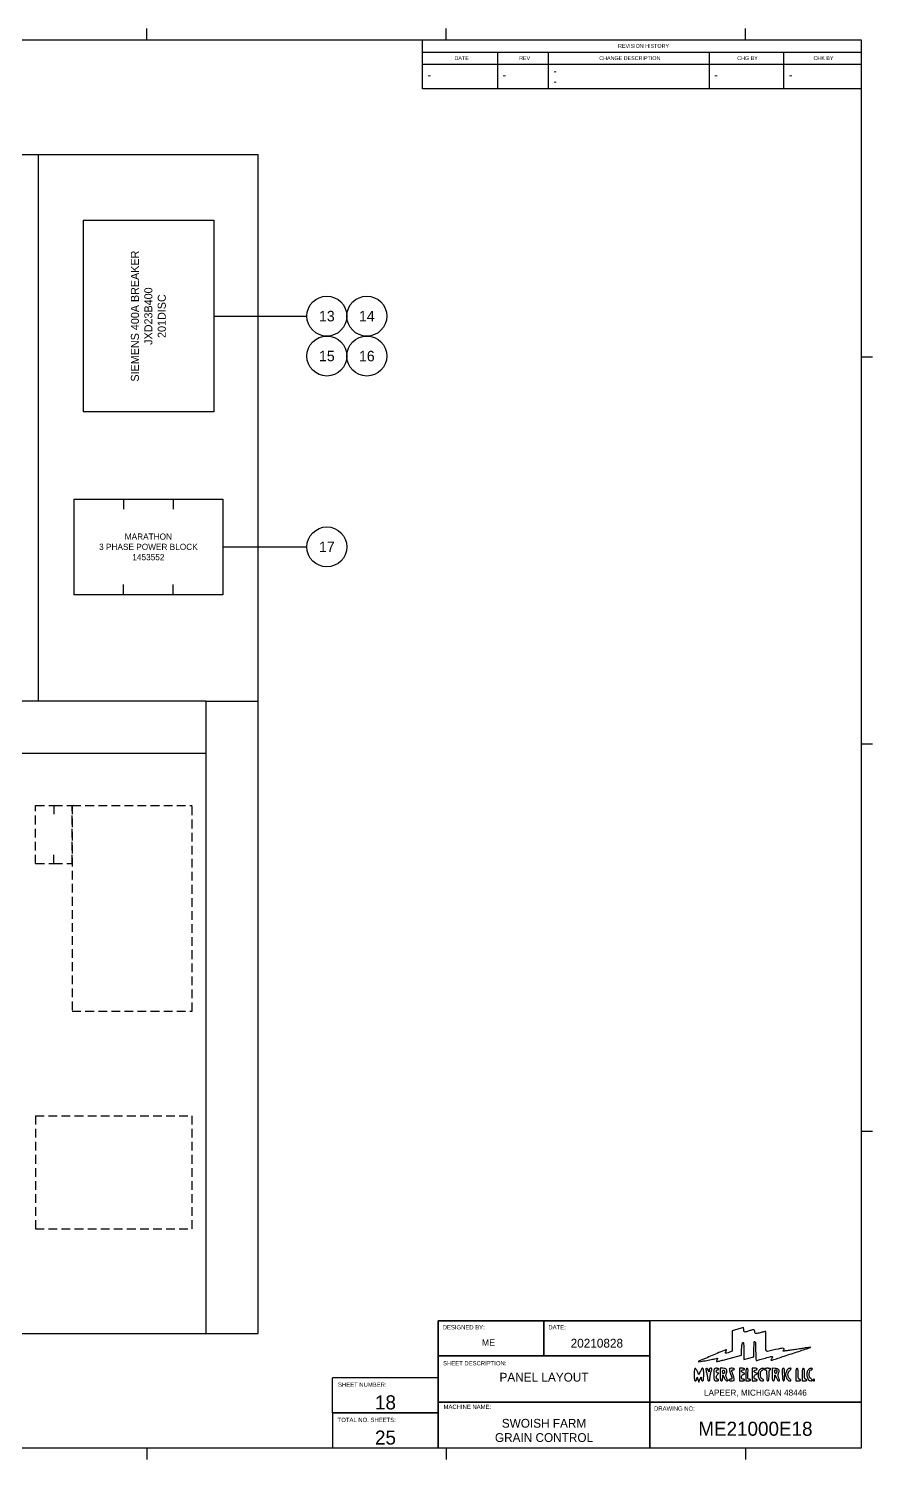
# Model space of a CAD drawing. Header units: inches. Extents: x 10 to 136, y 4 to 86.
# Drawn here: x 88.1 to 136.5, y 3.9 to 86 of the extents above; entities that cross this region are included whole.
import ezdxf
from ezdxf.enums import TextEntityAlignment as Align

# ---------------------------------------------------------------- set-up
doc = ezdxf.new("R2010")
doc.units = ezdxf.units.IN
doc.header["$MEASUREMENT"] = 0
doc.linetypes.add('DASHED', pattern=[0.75, 0.5, -0.25])
for name, color, linetype in [('ATTRIBUTE', 3, 'Continuous'), ('SUBPANEL', 7, 'Continuous'), ('TITLE BLOCK', 8, 'Continuous')]:
    doc.layers.add(name, color=color, linetype=linetype)
doc.styles.add('Text Style48', font='arial.ttf')
doc.styles.add('Title Block', font='arial.ttf')
doc.dimstyles.get("Standard").update_dxf_attribs({"dimtxt": 0.18, "dimasz": 0.18, "dimexe": 0.18, "dimexo": 0.0625, "dimgap": 0.09, "dimtad": 0, "dimtih": 1, "dimtoh": 1, "dimdec": 4, "dimzin": 0, "dimdsep": 46, "dimtxsty": 'Standard', "dimcen": 0.09, "dimadec": 0, "dimazin": 0, "dimtfac": 1, "dimtdec": 4, "dimtofl": 0, "dimtmove": 0, "dimatfit": 3, "dimfxl": 1, "dimtolj": 1, "dimtzin": 0, "dimarcsym": 0})

# ---------------------------------------------------------------- blocks, each defined once
blk = doc.blocks.new('*U15')
for points in [[(32.054, -20.144), (31.965, -20.168), (31.965, -20.327), (31.965, -20.486), (31.923, -20.504, -0.011575), (31.883, -20.519, -0.123232), (31.867, -20.521, -0.429207), (31.861, -20.514, -0.075017), (31.868, -20.496, 0.016852), (31.873, -20.486, 0.025956), (31.876, -20.477, 0.023649), (31.878, -20.469, 0.279589), (31.877, -20.467, 0.284075), (31.868, -20.465, 0.000271), (31.655, -20.556, 0.000261), (31.442, -20.646, 0.53109), (31.441, -20.652, 0.246522), (31.448, -20.654, 0.00061), (31.546, -20.636, 0.004193), (31.64, -20.618, 0.007465), (31.717, -20.601, -0.015975), (31.734, -20.598, -0.282061), (31.739, -20.6, -0.273563), (31.739, -20.605, -0.015249), (31.732, -20.62, 0.017165), (31.727, -20.631, 0.026009), (31.723, -20.64, 0.023795), (31.721, -20.647, 0.264845), (31.722, -20.65, 0.252928), (31.726, -20.651, 0.000628), (31.781, -20.638, 0.003645), (31.845, -20.622, 0.002235), (31.919, -20.603), (32.112, -20.552), (32.115, -20.455, -0.010367), (32.118, -20.412, -0.026178), (32.122, -20.381, -0.031698), (32.127, -20.36, -0.239908), (32.134, -20.352, -0.419857), (32.142, -20.356, -0.045779), (32.146, -20.378, -0.024307), (32.149, -20.416, -0.005069), (32.15, -20.483), (32.15, -20.618), (32.226, -20.596), (32.303, -20.575), (32.307, -20.456, -0.006157), (32.312, -20.343, -0.658537), (32.322, -20.339, -0.186335), (32.333, -20.365, -0.005262), (32.334, -20.485, 0.005914), (32.335, -20.541, 0.009837), (32.337, -20.589, 0.003836), (32.34, -20.629, 0.391449), (32.343, -20.632, 0.061218), (32.35, -20.631, 0.00131), (32.382, -20.623, 0.002999), (32.42, -20.613, 0.002016), (32.463, -20.601, -0.003186), (32.559, -20.576, -0.067949), (32.588, -20.572, -0.478278), (32.595, -20.581, -0.088254), (32.586, -20.603, 0.012281), (32.576, -20.619, 0.091596), (32.573, -20.627, 0.398502), (32.575, -20.63, 0.138134), (32.581, -20.63, -0.003563), (32.594, -20.626, -0.00004), (32.681, -20.598, -0.000124), (32.78, -20.565, -0.000081), (32.896, -20.527, 0.001179), (33.01, -20.49, 0.001986), (33.105, -20.458, 0.000178), (33.19, -20.429, 0.555583), (33.19, -20.428, 0.236023), (33.187, -20.427, 0.000327), (33.126, -20.435, 0.002563), (33.057, -20.446, 0.001565), (32.976, -20.459, -0.003318), (32.894, -20.471, -0.005578), (32.826, -20.48, -0.001265), (32.767, -20.488, -0.449485), (32.764, -20.485, -0.11724), (32.765, -20.481, -0.028143), (32.768, -20.475, -0.027379), (32.773, -20.469, -0.024139), (32.779, -20.463, 0.467866), (32.777, -20.449, 0.180834), (32.756, -20.443, 0.025752), (32.684, -20.455, 0.002782), (32.521, -20.491, -0.190393), (32.506, -20.489, -0.219476), (32.497, -20.476, -0.042404), (32.494, -20.444, -0.002122), (32.494, -20.337, 0.001799), (32.493, -20.276, 0.003005), (32.493, -20.224, 0.000364), (32.492, -20.179, 0.422075), (32.491, -20.178, 0.051145), (32.488, -20.178, 0.000352), (32.469, -20.183, 0.00137), (32.446, -20.189, 0.000875), (32.42, -20.196, -0.007336), (32.36, -20.211, -0.089549), (32.337, -20.212, -0.269745), (32.326, -20.204, -0.098452), (32.322, -20.184, 0.096414), (32.318, -20.163, 0.269666), (32.307, -20.155, 0.097854), (32.284, -20.156, 0.009273), (32.231, -20.171, -0.006091), (32.178, -20.187, -0.11754), (32.161, -20.187, -0.279731), (32.152, -20.179, -0.043108), (32.147, -20.155), (32.144, -20.12)], [(31.376, -20.853, 0.007316), (31.376, -20.903, 0.03703), (31.379, -20.931, 0.08138), (31.385, -20.946, 0.273713), (31.393, -20.951, 0.168316), (31.4, -20.949, 0.08124), (31.407, -20.942, 0.064959), (31.412, -20.931, 0.046944), (31.415, -20.918, -0.004779), (31.419, -20.895, -0.516008), (31.421, -20.894, -0.198593), (31.424, -20.897, -0.002061), (31.433, -20.927), (31.446, -20.97), (31.465, -20.927, -0.002235), (31.478, -20.897, -0.18041), (31.482, -20.894, -0.528171), (31.484, -20.895, -0.006158), (31.485, -20.918, 0.041084), (31.487, -20.932, 0.082191), (31.491, -20.943, 0.115162), (31.497, -20.949, 0.148642), (31.505, -20.951, 0.258593), (31.514, -20.946, 0.093584), (31.519, -20.932, 0.039364), (31.522, -20.905, 0.006994), (31.523, -20.853, 0.013793), (31.521, -20.779, 0.202366), (31.51, -20.756, 0.473475), (31.494, -20.759, 0.029852), (31.47, -20.807), (31.448, -20.859), (31.425, -20.807, 0.025807), (31.401, -20.761, 0.482182), (31.387, -20.759, 0.196031), (31.377, -20.78, 0.011101)], [(31.567, -20.819, -0.011228), (31.574, -20.847, -0.010219), (31.579, -20.875, -0.010287), (31.583, -20.9, -0.032245), (31.584, -20.918, 0.039687), (31.586, -20.932, 0.085127), (31.589, -20.943, 0.122098), (31.595, -20.949, 0.146572), (31.603, -20.951, 0.173501), (31.611, -20.948, 0.129272), (31.617, -20.94, 0.071071), (31.62, -20.926, 0.021401), (31.621, -20.904, -0.029143), (31.623, -20.882, -0.015863), (31.627, -20.855, -0.015759), (31.632, -20.828, -0.024047), (31.639, -20.806, 0.006971), (31.65, -20.774, 0.108397), (31.651, -20.762, 0.306008), (31.646, -20.757, 0.065683), (31.633, -20.755, 0.079521), (31.622, -20.757, 0.130985), (31.615, -20.762, 0.118265), (31.61, -20.77, 0.05793), (31.608, -20.783), (31.607, -20.81), (31.594, -20.783, 0.041935), (31.588, -20.772, 0.047128), (31.58, -20.763, 0.052891), (31.572, -20.757, 0.139403), (31.565, -20.755, 0.270303), (31.559, -20.759, 0.136249), (31.557, -20.768, 0.049563), (31.559, -20.786, 0.008812)], [(31.681, -20.795, 0.020019), (31.679, -20.815, 0.008766), (31.679, -20.841, 0.008659), (31.679, -20.868, 0.011456), (31.681, -20.894, 0.012553), (31.684, -20.929, 0.119947), (31.69, -20.943, 0.198295), (31.7, -20.95, 0.045204), (31.721, -20.951, 0.032751), (31.735, -20.951, 0.050337), (31.746, -20.948, 0.065043), (31.754, -20.944, 0.249719), (31.757, -20.939, 0.148195), (31.755, -20.934, 0.098894), (31.751, -20.93, 0.082425), (31.745, -20.928, 0.064853), (31.738, -20.927, -0.299278), (31.724, -20.918, -0.111821), (31.72, -20.894, -0.087579), (31.726, -20.866, -0.134363), (31.741, -20.846, 0.005777), (31.755, -20.835, 0.22845), (31.757, -20.832, 0.395521), (31.755, -20.83, 0.011517), (31.741, -20.829, -0.224035), (31.726, -20.822, -0.153467), (31.72, -20.804, -0.166632), (31.724, -20.787, -0.247969), (31.738, -20.779, 0.064853), (31.745, -20.779, 0.082425), (31.751, -20.776, 0.098894), (31.755, -20.772, 0.148195), (31.757, -20.767, 0.249255), (31.754, -20.762, 0.065248), (31.746, -20.758, 0.050468), (31.735, -20.756, 0.032852), (31.721, -20.755, 0.039619), (31.701, -20.756, 0.15851), (31.691, -20.762, 0.139501), (31.685, -20.773, 0.028245)], [(31.781, -20.853, 0.006994), (31.782, -20.905, 0.039364), (31.785, -20.932, 0.093584), (31.79, -20.946, 0.258593), (31.8, -20.951, 0.171382), (31.808, -20.949, 0.12597), (31.814, -20.941, 0.071752), (31.817, -20.927, 0.023085), (31.819, -20.905), (31.819, -20.859), (31.843, -20.905, 0.029092), (31.854, -20.923, 0.036571), (31.866, -20.938, 0.03977), (31.877, -20.948, 0.167418), (31.886, -20.951, 0.107056), (31.895, -20.95, 0.307114), (31.898, -20.945, 0.098199), (31.895, -20.935, 0.009507), (31.884, -20.912, -0.028488), (31.874, -20.89, -0.074064), (31.87, -20.872, -0.074591), (31.872, -20.855, -0.029202), (31.879, -20.832, 0.067378), (31.886, -20.797, 0.179306), (31.879, -20.774, 0.173835), (31.859, -20.759, 0.062714), (31.823, -20.755), (31.781, -20.755)], [(31.849, -20.81, -0.063462), (31.848, -20.819, -0.063483), (31.844, -20.828, -0.069477), (31.839, -20.834, -0.116646), (31.833, -20.838, -0.186684), (31.827, -20.838, -0.16323), (31.822, -20.833, -0.092267), (31.819, -20.824, -0.034783), (31.818, -20.81, -0.034783), (31.819, -20.797, -0.092267), (31.822, -20.787, -0.16323), (31.827, -20.783, -0.186684), (31.833, -20.783, -0.116646), (31.839, -20.786, -0.069477), (31.844, -20.793, -0.063483), (31.848, -20.801, -0.063462)], [(31.924, -20.764, 0.185345), (31.923, -20.771, 0.012116), (31.927, -20.791, 0.016298), (31.933, -20.814, 0.011366), (31.942, -20.841, -0.004936), (31.961, -20.896, -0.082876), (31.964, -20.915, -0.305016), (31.958, -20.924, -0.093948), (31.941, -20.927, 0.048028), (31.931, -20.928, 0.068025), (31.923, -20.93, 0.088204), (31.918, -20.934, 0.191087), (31.916, -20.939, 0.277684), (31.919, -20.944, 0.052312), (31.929, -20.948, 0.042582), (31.943, -20.951, 0.027026), (31.959, -20.951, 0.060806), (31.989, -20.948, 0.293992), (32, -20.936, 0.120504), (31.999, -20.912, 0.008947), (31.978, -20.849, -0.003873), (31.963, -20.803, -0.079133), (31.961, -20.788, -0.31512), (31.965, -20.782, -0.087652), (31.978, -20.779, 0.04941), (31.988, -20.779, 0.069405), (31.995, -20.776, 0.089576), (32, -20.772, 0.186826), (32.002, -20.767, 0.359992), (31.995, -20.758, 0.038107), (31.966, -20.755, 0.037892), (31.937, -20.756, 0.229395)], [(32.082, -20.853), (32.082, -20.951), (32.122, -20.951, 0.029145), (32.137, -20.951, 0.045523), (32.15, -20.948, 0.057272), (32.159, -20.944, 0.26699), (32.162, -20.939, 0.191087), (32.16, -20.934, 0.088204), (32.155, -20.93, 0.068025), (32.147, -20.928, 0.048028), (32.137, -20.927, -0.22988), (32.119, -20.918, -0.177271), (32.112, -20.897, -0.131929), (32.12, -20.87, -0.130712), (32.14, -20.852), (32.167, -20.837), (32.14, -20.827, -0.104724), (32.121, -20.815, -0.188258), (32.113, -20.799, -0.257133), (32.12, -20.785, -0.155961), (32.137, -20.779, 0.048028), (32.147, -20.779, 0.068025), (32.155, -20.776, 0.088204), (32.16, -20.772, 0.191087), (32.162, -20.767, 0.266956), (32.159, -20.762, 0.057262), (32.15, -20.758, 0.04552), (32.137, -20.756, 0.029145), (32.122, -20.755), (32.082, -20.755)], [(32.18, -20.853), (32.18, -20.951), (32.213, -20.951, 0.034237), (32.227, -20.951, 0.039166), (32.239, -20.948, 0.042873), (32.249, -20.944, 0.138974), (32.254, -20.939, 0.21303), (32.255, -20.935, 0.177792), (32.252, -20.93, 0.099774), (32.245, -20.928, 0.045834), (32.235, -20.927, -0.117317), (32.221, -20.923, -0.215978), (32.214, -20.914, -0.069512), (32.211, -20.894, -0.005651), (32.213, -20.841, 0.00763), (32.215, -20.795, 0.04558), (32.213, -20.772, 0.116497), (32.208, -20.759, 0.240237), (32.199, -20.755, 0.258373), (32.19, -20.76, 0.093426), (32.184, -20.774, 0.039346), (32.181, -20.802, 0.006998)], [(32.279, -20.853), (32.279, -20.951), (32.319, -20.951, 0.029145), (32.334, -20.951, 0.045523), (32.347, -20.948, 0.057272), (32.356, -20.944, 0.26699), (32.359, -20.939, 0.191087), (32.357, -20.934, 0.088204), (32.351, -20.93, 0.068025), (32.343, -20.928, 0.048028), (32.334, -20.927, -0.22988), (32.316, -20.918, -0.177271), (32.309, -20.897, -0.131929), (32.317, -20.87, -0.130712), (32.337, -20.852), (32.364, -20.837), (32.337, -20.827, -0.073774), (32.317, -20.817, -0.21909), (32.31, -20.804, -0.256412), (32.316, -20.791, -0.092814), (32.334, -20.783, 0.062734), (32.355, -20.775, 0.412254), (32.357, -20.765, 0.231771), (32.346, -20.757, 0.040045), (32.319, -20.755), (32.279, -20.755)], [(32.395, -20.779, 0.157965), (32.373, -20.824, 0.093693), (32.375, -20.883, 0.104867), (32.397, -20.933, 0.238867), (32.433, -20.951, 0.067597), (32.45, -20.949, 0.342889), (32.456, -20.942, 0.213846), (32.451, -20.931, 0.037361), (32.432, -20.917, -0.080305), (32.421, -20.907, -0.081907), (32.413, -20.894, -0.063489), (32.409, -20.877, -0.027883), (32.408, -20.853, -0.027883), (32.409, -20.829, -0.063489), (32.413, -20.812, -0.081907), (32.421, -20.799, -0.080305), (32.432, -20.789, 0.025323), (32.442, -20.782, 0.03201), (32.45, -20.775, 0.033519), (32.455, -20.769, 0.163755), (32.457, -20.764, 0.339728), (32.451, -20.756, 0.126675), (32.435, -20.756, 0.075222), (32.414, -20.765, 0.060543)], [(32.469, -20.767, 0.148195), (32.471, -20.772, 0.098894), (32.475, -20.776, 0.082425), (32.481, -20.779, 0.064853), (32.488, -20.779, -0.241448), (32.497, -20.784, -0.103378), (32.502, -20.797, -0.044348), (32.505, -20.821, -0.008455), (32.506, -20.865, 0.008455), (32.507, -20.91, 0.044348), (32.51, -20.934, 0.103378), (32.515, -20.947, 0.241448), (32.524, -20.951, 0.241448), (32.533, -20.947, 0.103378), (32.539, -20.934, 0.044348), (32.542, -20.91, 0.008455), (32.543, -20.865, -0.01259), (32.544, -20.832, -0.022889), (32.546, -20.804, -0.020168), (32.55, -20.783, -0.350432), (32.555, -20.779, 0.099038), (32.56, -20.779, 0.097945), (32.564, -20.776, 0.097945), (32.566, -20.772, 0.099038), (32.567, -20.767, 0.295869), (32.564, -20.762, 0.04382), (32.553, -20.758, 0.037669), (32.537, -20.756, 0.023598), (32.518, -20.755, 0.023598), (32.499, -20.756, 0.037669), (32.484, -20.758, 0.04382), (32.472, -20.762, 0.295869)], [(32.592, -20.852, 0.00721), (32.593, -20.903, 0.036993), (32.596, -20.931, 0.081942), (32.601, -20.946, 0.273266), (32.61, -20.951, 0.189289), (32.618, -20.948, 0.095755), (32.624, -20.94, 0.061849), (32.629, -20.925, 0.026537), (32.631, -20.905), (32.635, -20.859), (32.659, -20.905, 0.032145), (32.682, -20.944, 0.245611), (32.7, -20.953, 0.484084), (32.708, -20.943, 0.042423), (32.696, -20.906, -0.020374), (32.687, -20.881, -0.065919), (32.684, -20.863, -0.085082), (32.685, -20.848, -0.050766), (32.692, -20.831, 0.105404), (32.7, -20.803, 0.180604), (32.694, -20.781, 0.147367), (32.672, -20.765, 0.064415), (32.637, -20.757), (32.592, -20.753)], [(32.664, -20.807, -0.041303), (32.661, -20.818, -0.056112), (32.657, -20.827, -0.069458), (32.652, -20.833, -0.193098), (32.647, -20.835, -0.193098), (32.642, -20.833, -0.069458), (32.637, -20.827, -0.056112), (32.633, -20.818, -0.041303), (32.631, -20.807, -0.04615), (32.63, -20.795, -0.12236), (32.633, -20.786, -0.161672), (32.639, -20.781, -0.100145), (32.647, -20.779, -0.100145), (32.656, -20.781, -0.161672), (32.662, -20.786, -0.12236), (32.664, -20.795, -0.04615)], [(32.75, -20.853, 0.008462), (32.752, -20.9, 0.032832), (32.756, -20.929, 0.057973), (32.762, -20.946, 0.291159), (32.77, -20.951, 0.293716), (32.778, -20.946, 0.065472), (32.783, -20.93, 0.03385), (32.786, -20.902, 0.007802), (32.787, -20.853, 0.006304), (32.786, -20.799, 0.045192), (32.783, -20.773, 0.124489), (32.777, -20.76, 0.220503), (32.766, -20.755, 0.218721), (32.756, -20.76, 0.136927), (32.75, -20.772, 0.046094), (32.748, -20.798, 0.005761)], [(32.843, -20.764, 0.094659), (32.828, -20.779, 0.041125), (32.814, -20.803, 0.040818), (32.804, -20.829, 0.069353), (32.801, -20.853, 0.081353), (32.806, -20.885, 0.058894), (32.822, -20.918, 0.062991), (32.842, -20.943, 0.192104), (32.863, -20.951, 0.039041), (32.881, -20.95, 0.371636), (32.885, -20.945, 0.182794), (32.882, -20.935, 0.013412), (32.862, -20.915, -0.061571), (32.853, -20.902, -0.039751), (32.845, -20.886, -0.039427), (32.84, -20.869, -0.055778), (32.838, -20.853, -0.055778), (32.84, -20.837, -0.039427), (32.845, -20.82, -0.039751), (32.853, -20.804, -0.061571), (32.862, -20.792, 0.01161), (32.872, -20.782, 0.016057), (32.88, -20.773, 0.012597), (32.886, -20.765, 0.157369), (32.887, -20.761, 0.356709), (32.883, -20.756, 0.068557), (32.871, -20.755, 0.056583), (32.855, -20.758, 0.072396)], [(32.961, -20.853), (32.961, -20.951), (32.997, -20.951, 0.031626), (33.012, -20.951, 0.048861), (33.023, -20.948, 0.06271), (33.032, -20.944, 0.254951), (33.034, -20.939, 0.148195), (33.033, -20.934, 0.098894), (33.029, -20.93, 0.082425), (33.023, -20.928, 0.064853), (33.016, -20.927, -0.241448), (33.007, -20.922, -0.103378), (33.001, -20.909, -0.044348), (32.998, -20.885, -0.008455), (32.997, -20.841, 0.008455), (32.997, -20.796, 0.044348), (32.994, -20.772, 0.103378), (32.988, -20.76, 0.241448), (32.979, -20.755, 0.258593), (32.97, -20.76, 0.093584), (32.964, -20.774, 0.039364), (32.961, -20.802, 0.006994)], [(33.059, -20.853), (33.059, -20.951), (33.096, -20.951, 0.031626), (33.11, -20.951, 0.048861), (33.122, -20.948, 0.06271), (33.13, -20.944, 0.254951), (33.133, -20.939, 0.148195), (33.131, -20.934, 0.098894), (33.127, -20.93, 0.082425), (33.121, -20.928, 0.064853), (33.114, -20.927, -0.241448), (33.105, -20.922, -0.103378), (33.099, -20.909, -0.044348), (33.096, -20.885, -0.008455), (33.096, -20.841, 0.008455), (33.095, -20.796, 0.044348), (33.092, -20.772, 0.103378), (33.086, -20.76, 0.241448), (33.077, -20.755, 0.258593), (33.068, -20.76, 0.093584), (33.063, -20.774, 0.039364), (33.06, -20.802, 0.006994)], [(33.152, -20.782, 0.126643), (33.134, -20.83, 0.08921), (33.138, -20.888, 0.103093), (33.16, -20.935, 0.231798), (33.195, -20.951, 0.067597), (33.212, -20.949, 0.342889), (33.218, -20.942, 0.213846), (33.213, -20.931, 0.037361), (33.194, -20.917, -0.194574), (33.173, -20.889, -0.074599), (33.169, -20.84, -0.083057), (33.179, -20.795, -0.305325), (33.201, -20.779, 0.070083), (33.208, -20.779, 0.085896), (33.214, -20.776, 0.100138), (33.217, -20.772, 0.138107), (33.219, -20.767, 0.324907), (33.211, -20.757, 0.134586), (33.192, -20.756, 0.087499), (33.169, -20.765, 0.097748)], [(33.231, -20.939, 0.099038), (33.232, -20.944, 0.097945), (33.234, -20.948, 0.097945), (33.238, -20.951, 0.099038), (33.243, -20.951, 0.099038), (33.248, -20.951, 0.097945), (33.252, -20.948, 0.097945), (33.255, -20.944, 0.099038), (33.255, -20.939, 0.099038), (33.255, -20.934, 0.097945), (33.252, -20.93, 0.097945), (33.248, -20.928, 0.099038), (33.243, -20.927, 0.099038), (33.238, -20.928, 0.097945), (33.234, -20.93, 0.097945), (33.232, -20.934, 0.099038)]]:
    blk.add_lwpolyline(points, format="xyb", close=True)
at = {"layer": 'TITLE BLOCK'}
for p, q in [((0, 0), (33.98, 0)), ((22.827, 0), (22.827, 0.176)), ((27.131, -0.763), (27.131, 0)), ((27.503, 0), (27.503, 0.176)), ((32.178, 0), (32.178, 0.176)), ((33.98, 0), (33.98, -22.002)), ((27.131, -0.19), (28.303, -0.19)), ((27.136, 0), (33.98, 0)), ((28.303, -0.19), (28.303, -0.38)), ((28.303, -0.19), (29.095, -0.19)), ((28.303, -0.19), (28.303, -0.38)), ((29.095, -0.19), (29.095, -0.38)), ((29.095, -0.19), (31.608, -0.19)), ((29.095, -0.19), (29.095, -0.38)), ((31.608, -0.19), (31.608, -0.38)), ((31.608, -0.19), (32.77, -0.19)), ((31.608, -0.19), (31.608, -0.38)), ((32.77, -0.19), (32.77, -0.38)), ((32.77, -0.19), (33.98, -0.19)), ((32.77, -0.19), (32.77, -0.38)), ((33.98, 0), (33.98, -0.763)), ((27.131, -0.38), (28.303, -0.38)), ((28.303, -0.38), (28.303, -0.763)), ((28.303, -0.38), (29.095, -0.38)), ((28.303, -0.38), (28.303, -0.763)), ((29.095, -0.38), (29.095, -0.763)), ((29.095, -0.38), (31.608, -0.38)), ((29.095, -0.38), (29.095, -0.763)), ((31.608, -0.38), (31.608, -0.763)), ((31.608, -0.38), (32.77, -0.38)), ((31.608, -0.38), (31.608, -0.763)), ((32.77, -0.38), (32.77, -0.763)), ((32.77, -0.38), (33.98, -0.38)), ((32.77, -0.38), (32.77, -0.763)), ((33.98, -0.763), (27.131, -0.763)), ((33.98, -4.951), (34.156, -4.951)), ((33.98, -11.001), (34.156, -11.001)), ((33.98, -17.052), (34.156, -17.052)), ((33.98, -20.012), (30.68, -20.012)), ((27.379, -20.902), (25.729, -20.902)), ((25.729, -21.452), (25.729, -20.902)), ((25.729, -21.452), (25.729, -22.002)), ((33.98, -22.002), (0, -22.002)), ((22.827, -22.002), (22.827, -22.178)), ((27.503, -22.002), (27.503, -22.178)), ((32.178, -22.002), (32.178, -22.178))]:
    blk.add_line(p, q, dxfattribs=at)
at = {"layer": 'TITLE BLOCK', "linetype": 'Continuous', "lineweight": 35}
for p, q in [((27.379, -22.002), (27.379, -20.012)), ((27.379, -20.012), (30.68, -20.012)), ((29.029, -20.012), (29.029, -20.562)), ((30.68, -22.002), (30.68, -20.012)), ((27.379, -20.562), (30.68, -20.562)), ((25.729, -21.452), (27.379, -21.452)), ((27.379, -21.282), (30.68, -21.282)), ((30.68, -21.282), (33.98, -21.282))]:
    blk.add_line(p, q, dxfattribs=at)
blk.add_text('LAPEER, MICHIGAN 48446', height=0.09563).set_placement((32.33, -21.136), align=Align.MIDDLE_CENTER)
at = {"layer": 'ATTRIBUTE'}
for p in [(27.212, -0.61), (28.384, -0.61), (29.176, -0.546), (29.176, -0.71), (31.689, -0.61), (32.851, -0.61)]:
    blk.add_text('-', height=0.125, dxfattribs=at).set_placement(p)
blk.add_text('ME', height=0.1031, dxfattribs=at).set_placement((28.162, -20.352), align=Align.MIDDLE_CENTER)
for tag, height, p in [('DESDATE', 0.138, (29.855, -20.363)), ('DESCRIPTION1', 0.138, (29.029, -20.894)), ('SHEET', 0.22, (26.554, -21.287)), ('DESCRIPTION2', 0.138, (29.029, -21.117)), ('MACHNAME1', 0.138, (29.029, -21.614)), ('DRAWINGNUM', 0.22, (32.33, -21.7)), ('MACHNAME2', 0.138, (29.029, -21.837))]:
    blk.add_attdef(tag, text='', height=height, dxfattribs=at).set_placement(p, align=Align.MIDDLE)
blk.add_attdef('TOTAL', text='', height=0.22, dxfattribs=at).set_placement((26.554, -21.837), align=Align.MIDDLE_CENTER)
at = {"layer": 'TITLE BLOCK'}
for s, insert, char_height, attachment_point, style in [('REVISION HISTORY', (30.185, -0.126), 0.06, 7, 'Text Style48'), ('DATE', (27.632, -0.315), 0.06, 7, 'Text Style48'), ('REV', (28.641, -0.315), 0.06, 7, 'Text Style48'), ('CHANGE DESCRIPTION', (29.892, -0.316), 0.06, 7, 'Text Style48'), ('CHG BY', (32.046, -0.316), 0.06, 7, 'Text Style48'), ('CHK BY', (33.237, -0.316), 0.06, 7, 'Text Style48'), ('DESIGNED BY:', (27.448, -20.081), 0.06601, 1, 'Title Block'), ('DATE:', (29.098, -20.081), 0.066, 1, 'Title Block'), ('SHEET DESCRIPTION:', (27.454, -20.643), 0.06601, 1, 'Title Block'), ('SHEET NUMBER:', (25.813, -20.978), 0.06601, 1, 'Title Block'), ('MACHINE NAME:', (27.461, -21.324), 0.06601, 1, 'Title Block'), ('TOTAL NO. SHEETS:', (25.808, -21.528), 0.06601, 1, 'Title Block')]:
    blk.add_mtext(s, dxfattribs=dict(at, insert=insert, char_height=char_height, attachment_point=attachment_point, style=style))
at = {"layer": 'TITLE BLOCK', "insert": (30.748, -21.351), "char_height": 0.06601, "width": 0.63532, "attachment_point": 1, "style": 'Title Block'}
blk.add_mtext('DRAWING NO:', dxfattribs=at)
blk = doc.blocks.new('PANEL')
at = {"layer": 'SUBPANEL'}
for p, q in [((0, -67.6875), (0, 0)), ((0, 0), (55.6875, 0)), ((55.6875, -67.6875), (55.6875, 0)), ((0, -67.6875), (55.6875, -67.6875))]:
    blk.add_line(p, q, dxfattribs=at)
blk = doc.blocks.new('POWER_BLOCK')
for p, q in [((0, 2.75), (8.54, 2.75)), ((0, 2.75), (0, -2.75)), ((2.85, 2.75), (2.85, 2.159)), ((5.7, 2.75), (5.7, 2.159)), ((8.54, 2.75), (8.54, -2.75)), ((2.85, -2.75), (2.85, -2.159)), ((5.7, -2.75), (5.7, -2.159)), ((8.54, -2.75), (0, -2.75))]:
    blk.add_line(p, q)
blk = doc.blocks.new('SIEMENS_DISCONNECT_BREAKER')
for p, q in [((0, 5.5), (7.5, 5.5)), ((0, 5.5), (0, -5.5)), ((7.5, 5.5), (7.5, -5.5)), ((7.5, -5.5), (0, -5.5))]:
    blk.add_line(p, q)

msp = doc.modelspace()

# ---------------------------------------------------------------- linework, layer by layer
for p, q in [((88.629, 47.413), (88.629, 78.79)), ((98.231, 47.413), (48.544, 47.413)), ((98.231, 47.413), (98.231, 11.103)), ((98.231, 47.413), (101.231, 47.413)), ((48.544, 44.413), (98.231, 44.413))]:
    msp.add_line(p, q)
at = {"linetype": 'DASHED'}
for p, q in [((88.46, 38.083), (88.46, 41.413)), ((88.46, 41.413), (89.51, 41.413)), ((89.51, 41.413), (90.56, 41.413)), ((89.51, 41.413), (89.51, 40.816)), ((90.56, 41.413), (90.56, 29.603)), ((90.56, 41.413), (97.45, 41.413)), ((90.56, 38.083), (90.56, 41.413)), ((97.45, 29.603), (97.45, 41.413)), ((89.51, 38.083), (89.51, 38.679)), ((88.46, 38.083), (89.51, 38.083)), ((89.51, 38.083), (90.56, 38.083)), ((90.56, 29.603), (97.45, 29.603)), ((88.45, 23.603), (88.45, 17.103)), ((88.45, 23.603), (97.45, 23.603)), ((97.45, 17.103), (97.45, 23.603)), ((88.45, 17.103), (97.45, 17.103))]:
    msp.add_line(p, q, dxfattribs=at)
at = {"linetype": 'Continuous'}
for centre in [(105.168, 69.512), (107.462, 69.512), (105.168, 67.218), (107.462, 67.218), (105.168, 56.262)]:
    msp.add_circle(centre, 1.147, dxfattribs=at)

# ---------------------------------------------------------------- block references
ref = msp.add_blockref('*U15', (10.957, 85.37), dxfattribs=dict(xscale=3.674511666258226, yscale=3.674511666258226, zscale=3.674511666258226))
ref.add_attrib('DRAWINGNUM', 'ME21000E18', dxfattribs={"layer": 'ATTRIBUTE', "height": 0.8085}).set_placement((129.754, 5.634), align=Align.MIDDLE)
ref.add_attrib('SHEET', '18', dxfattribs={"layer": 'ATTRIBUTE', "height": 0.8085}).set_placement((108.531, 7.15), align=Align.MIDDLE)
ref.add_attrib('TOTAL', '25', dxfattribs={"layer": 'ATTRIBUTE', "height": 0.8085}).set_placement((108.531, 5.129), align=Align.MIDDLE_CENTER)
ref.add_attrib('DESCRIPTION1', 'PANEL LAYOUT', dxfattribs={"layer": 'ATTRIBUTE', "height": 0.5053}).set_placement((117.627, 8.594), align=Align.MIDDLE)
ref.add_attrib('MACHNAME1', 'SWOISH FARM', dxfattribs={"layer": 'ATTRIBUTE', "height": 0.5053}).set_placement((117.627, 5.948), align=Align.MIDDLE)
ref.add_attrib('MACHNAME2', 'GRAIN CONTROL', dxfattribs={"layer": 'ATTRIBUTE', "height": 0.5053}).set_placement((117.627, 5.129), align=Align.MIDDLE)
ref.add_attrib('DESDATE', '20210828', dxfattribs={"layer": 'ATTRIBUTE', "height": 0.5053}).set_placement((120.658, 10.546), align=Align.MIDDLE)
for name, p in [('PANEL', (45.544, 78.79)), ('SIEMENS_DISCONNECT_BREAKER', (91.18, 69.512)), ('POWER_BLOCK', (90.66, 56.262))]:
    msp.add_blockref(name, p)

# ---------------------------------------------------------------- texts
for s, p in [('13', (105.168, 69.512)), ('14', (107.462, 69.512)), ('15', (105.168, 67.218)), ('16', (107.462, 67.218)), ('17', (105.168, 56.262))]:
    msp.add_text(s, height=0.6038, dxfattribs=at).set_placement(p, align=Align.MIDDLE)
at = {"color": 0, "insert": (94.93, 69.512), "char_height": 0.462, "width": 18.08729, "attachment_point": 5, "rotation": 90}
msp.add_mtext('SIEMENS 400A BREAKER\\PJXD23B400\\P201DISC', dxfattribs=at)
at = {"insert": (94.93, 56.262), "char_height": 0.35401, "attachment_point": 5}
msp.add_mtext_dynamic_manual_height_columns('MARATHON\\P3 PHASE POWER BLOCK\\P1453552', width=13.05558, gutter_width=1.77, heights=[0], dxfattribs=at)

# ---------------------------------------------------------------- leaders
at = {"linetype": 'Continuous'}
for points in [[(98.68, 69.512), (104.021, 69.512)], [(99.2, 56.262), (104.021, 56.262)]]:
    msp.add_leader(points, dimstyle='Standard', override={"dimasz": 0.2, "dimtmove": 0}, dxfattribs=at)

doc.saveas('drawing.dxf')
